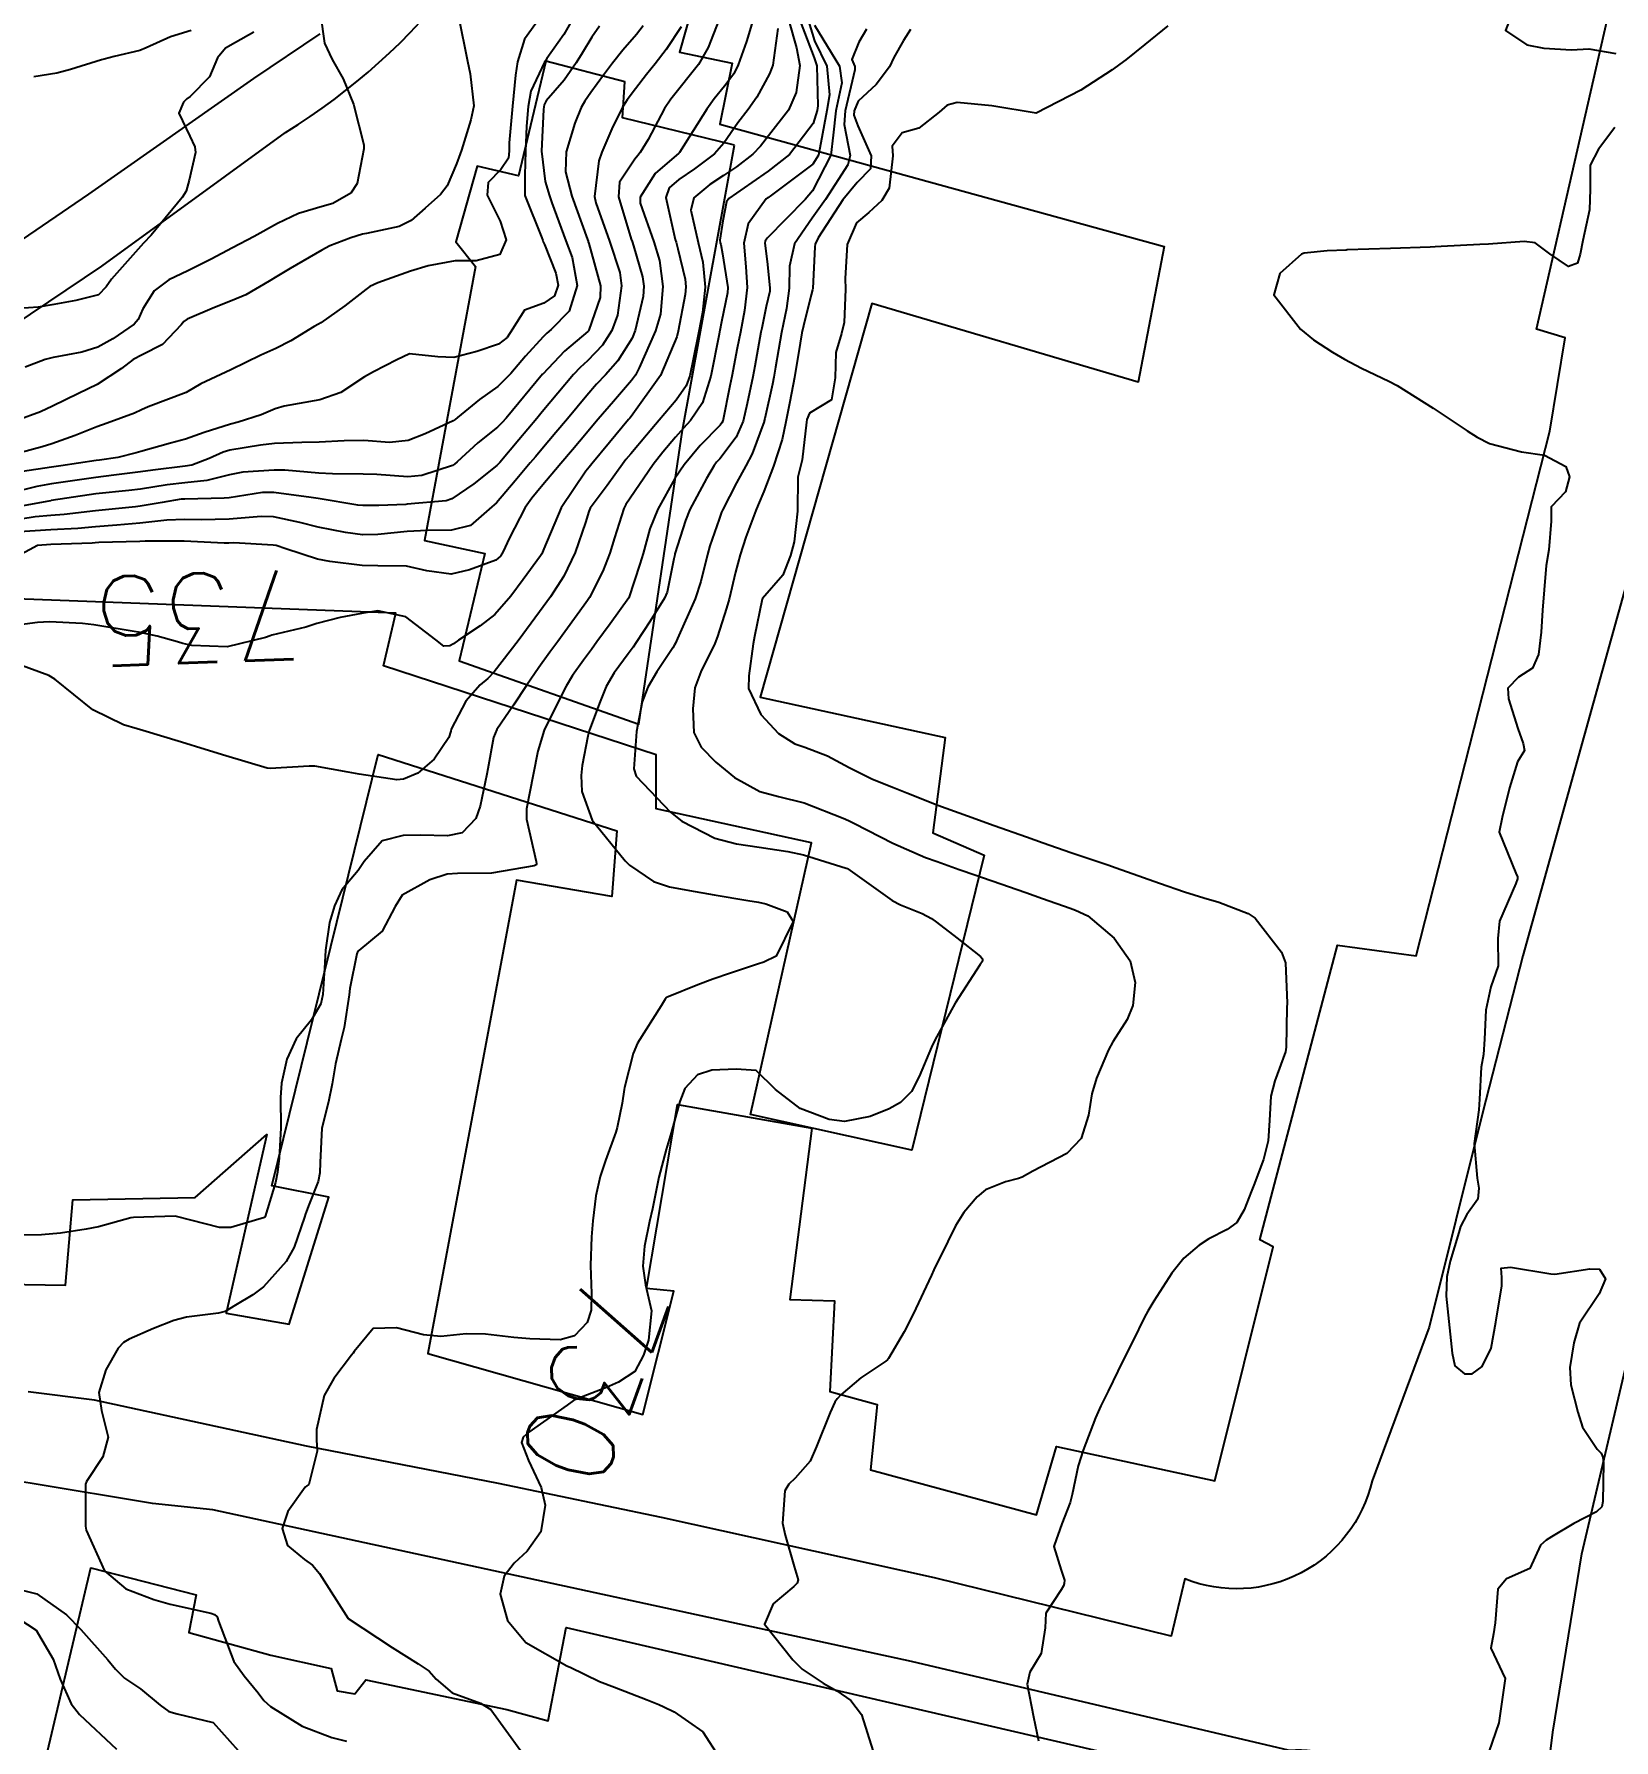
# Model space of a CAD drawing. Header units: metres. Extents: x 318500 to 325275, y 7408834 to 7428799.
# Drawn here: x 323219.4 to 323290.4, y 7419136.1 to 7419212.7 of the extents above; entities that cross this region are included whole.
import ezdxf
from ezdxf.enums import TextEntityAlignment as Align

# ---------------------------------------------------------------- set-up
doc = ezdxf.new("R2010")
doc.units = ezdxf.units.M
doc.header["$MEASUREMENT"] = 0
for name, color, linetype in [('Cotas', 45, 'Continuous'), ('Curvas de Nivel 1m', 11, 'Continuous'), ('Curvas de Nivel 5m', 15, 'Continuous'), ('Edificações', 30, 'Continuous'), ('Vias Primárias', 230, 'Continuous')]:
    doc.layers.add(name, color=color, linetype=linetype)
doc.styles.add('Style-STANDARD', font='STANDARD.shx')

msp = doc.modelspace()

# ---------------------------------------------------------------- linework, layer by layer
at = {"layer": 'Curvas de Nivel 1m', "flags": 128}
for points, elevation in [([(323290.503, 7419213.641), (323289.017, 7419214.783), (323288.747, 7419215.011), (323288.522, 7419215.038), (323287.706, 7419214.802), (323286.98, 7419214.346), (323286.508, 7419214.033), (323285.791, 7419213.536), (323285.518, 7419212.83), (323286.48, 7419212.182), (323287.249, 7419212.038), (323288.478, 7419211.958), (323289.256, 7419212), (323290.476, 7419211.793)], 727), ([(323248.485, 7419212.987), (323247.822, 7419211.978), (323247.33, 7419211.337), (323246.939, 7419210.857), (323246.443, 7419210.205), (323246.072, 7419209.717), (323245.836, 7419209.356), (323245.376, 7419208.405), (323244.928, 7419207.365), (323244.801, 7419206.969), (323244.605, 7419205.368), (323244.654, 7419205.089), (323245.272, 7419203.361), (323245.73, 7419201.962), (323245.814, 7419201.355), (323245.63, 7419200.037), (323245.385, 7419199.359), (323244.963, 7419198.69), (323244.279, 7419197.985), (323243.958, 7419197.691), (323243.662, 7419197.379), (323242.253, 7419195.702), (323242.002, 7419195.404), (323241.201, 7419194.45), (323240.345, 7419193.428), (323240.286, 7419193.362), (323240.218, 7419193.289), (323239.183, 7419192.462), (323238.195, 7419191.793), (323237.938, 7419191.71), (323236.191, 7419191.547), (323236.128, 7419191.543), (323234.919, 7419191.499), (323234.19, 7419191.489), (323233.962, 7419191.512), (323232.194, 7419191.802), (323231.876, 7419191.854), (323230.198, 7419192.085), (323229.685, 7419192.08), (323228.194, 7419191.84), (323227.968, 7419191.818), (323226.193, 7419191.783), (323226.031, 7419191.774), (323225.183, 7419191.625), (323224.188, 7419191.465), (323223.984, 7419191.439), (323222.186, 7419191.258), (323220.771, 7419191.097), (323220.184, 7419191.052), (323219.475, 7419190.992), (323218.181, 7419190.778)], 738), ([(323246.791, 7419213.04), (323246.48, 7419212.655), (323245.879, 7419211.946), (323245.41, 7419211.361), (323244.996, 7419210.82), (323244.44, 7419210.047), (323244.159, 7419209.649), (323243.993, 7419209.377), (323243.71, 7419208.668), (323243.333, 7419207.386), (323243.299, 7419206.484), (323243.582, 7419205.382), (323244.285, 7419203.436), (323244.311, 7419203.371), (323244.321, 7419203.341), (323244.349, 7419203.258), (323244.874, 7419201.365), (323244.852, 7419200.835), (323244.342, 7419199.37), (323244.325, 7419199.345), (323244.299, 7419199.316), (323243.248, 7419198.423), (323242.285, 7419197.4), (323242.27, 7419197.386), (323240.632, 7419195.424), (323240.458, 7419195.216), (323240.244, 7419195.007), (323239.366, 7419194.306), (323238.427, 7419193.448), (323238.316, 7419193.351), (323238.218, 7419193.296), (323236.844, 7419192.837), (323236.209, 7419192.778), (323234.829, 7419192.882), (323234.211, 7419192.899), (323232.825, 7419192.909), (323232.211, 7419192.947), (323230.689, 7419193.077), (323230.213, 7419193.088), (323228.797, 7419192.995), (323228.209, 7419192.868), (323227.186, 7419192.619), (323226.203, 7419192.505), (323225.402, 7419192.422), (323224.199, 7419192.233), (323223.682, 7419192.164), (323222.195, 7419192.016), (323221.893, 7419191.974), (323220.19, 7419191.713), (323220.172, 7419191.708), (323220.086, 7419191.692), (323218.186, 7419191.343)], 739), ([(323242.165, 7419213.405), (323241.454, 7419212.437), (323241.143, 7419211.42), (323241.052, 7419210.82), (323240.915, 7419209.423), (323240.772, 7419207.783), (323240.761, 7419207.425), (323240.73, 7419207.1), (323240.397, 7419206.587), (323239.827, 7419205.997), (323239.777, 7419205.436), (323240.362, 7419204.258), (323240.625, 7419203.426), (323240.343, 7419202.762), (323239.291, 7419202.49), (323238.34, 7419202.484), (323237.135, 7419202.265), (323236.335, 7419202.013), (323234.868, 7419201.502), (323234.505, 7419201.33), (323234.325, 7419201.202), (323233.378, 7419200.455), (323232.303, 7419199.704), (323232.195, 7419199.638), (323232.014, 7419199.534), (323230.954, 7419198.886), (323230.285, 7419198.549), (323229.604, 7419198.246), (323228.27, 7419197.59), (323226.912, 7419196.955), (323226.26, 7419196.572), (323224.549, 7419195.931), (323224.252, 7419195.793), (323223.935, 7419195.645), (323222.712, 7419195.194), (323222.24, 7419195.021), (323221.273, 7419194.641), (323220.229, 7419194.26), (323219.795, 7419194.128), (323218.296, 7419193.719)], 742), ([(323238.49, 7419213.45), (323238.891, 7419211.446), (323239.018, 7419210.877), (323239.172, 7419209.443), (323239.045, 7419208.823), (323238.625, 7419207.448), (323238.568, 7419207.288), (323238.401, 7419206.835), (323237.984, 7419205.858), (323237.686, 7419205.46), (323236.998, 7419204.843), (323236.362, 7419204.301), (323235.823, 7419204.023), (323234.353, 7419203.718), (323234.18, 7419203.685), (323233.648, 7419203.517), (323232.714, 7419203.159), (323232.344, 7419202.963), (323230.925, 7419202.14), (323230.332, 7419201.786), (323229.984, 7419201.565), (323228.943, 7419200.959), (323228.317, 7419200.695), (323227.524, 7419200.386), (323226.304, 7419199.863), (323226.152, 7419199.762), (323226.037, 7419199.614), (323225.193, 7419198.72), (323224.279, 7419198.257), (323223.877, 7419198.045), (323223.351, 7419197.654), (323222.263, 7419196.93), (323221.416, 7419196.521), (323220.253, 7419195.954), (323219.717, 7419195.698), (323218.652, 7419195.305)], 743), ([(323251.718, 7419213.278), (323251.421, 7419212.336), (323251.058, 7419211.284), (323250.855, 7419210.885), (323250.446, 7419210.331), (323249.976, 7419209.758), (323249.642, 7419209.302), (323248.41, 7419207.352), (323248.38, 7419207.32), (323247.325, 7419206.408), (323246.644, 7419205.346), (323246.643, 7419205.079), (323247.262, 7419203.336), (323247.513, 7419202.504), (323247.674, 7419201.33), (323247.56, 7419200.083), (323247.336, 7419199.334), (323246.611, 7419197.681), (323246.446, 7419197.347), (323246.268, 7419197.103), (323245.446, 7419196.17), (323244.758, 7419195.365), (323244.526, 7419195.087), (323244.241, 7419194.748), (323243.608, 7419194.001), (323243.091, 7419193.387), (323242.204, 7419192.33), (323241.779, 7419191.824), (323241.488, 7419191.411), (323240.759, 7419190.005), (323240.494, 7419189.425), (323240.374, 7419189.22), (323240.164, 7419189.036), (323238.987, 7419188.612), (323238.154, 7419188.408), (323237.066, 7419188.557), (323236.159, 7419188.769), (323234.874, 7419188.785), (323234.159, 7419188.798), (323232.714, 7419188.972), (323232.163, 7419189.084), (323230.734, 7419189.552), (323230.306, 7419189.693), (323230.172, 7419189.719), (323228.399, 7419189.813), (323228.172, 7419189.805), (323227.959, 7419189.805), (323226.173, 7419189.885), (323224.421, 7419189.885), (323224.172, 7419189.873), (323222.331, 7419189.827), (323222.171, 7419189.815), (323222.036, 7419189.807), (323220.171, 7419189.748), (323219.586, 7419189.699), (323218.671, 7419189.204)], 736), ([(323253.329, 7419213.257), (323253.677, 7419212.046), (323253.826, 7419211.25), (323253.653, 7419210.041), (323253.311, 7419209.257), (323252.418, 7419208.103), (323252.051, 7419207.636), (323251.708, 7419207.277), (323250.974, 7419206.712), (323250.395, 7419206.322), (323249.783, 7419205.905), (323249.062, 7419205.31), (323248.919, 7419204.765), (323249.251, 7419203.306), (323249.462, 7419202.424), (323249.574, 7419201.301), (323249.454, 7419200.162), (323249.283, 7419199.305), (323249.03, 7419198.051), (323248.883, 7419197.311), (323248.72, 7419196.867), (323248.264, 7419196.225), (323247.498, 7419195.331), (323246.928, 7419194.652), (323246.227, 7419193.819), (323246.013, 7419193.562), (323245.851, 7419193.354), (323245.173, 7419192.398), (323244.41, 7419191.368), (323244.338, 7419191.228), (323244.19, 7419190.724), (323243.736, 7419189.377), (323243.224, 7419188.314), (323242.617, 7419187.393), (323242.133, 7419186.723), (323241.177, 7419185.414), (323240.096, 7419184.019), (323239.802, 7419183.724), (323239.464, 7419183.436), (323238.822, 7419182.699), (323238.165, 7419181.449), (323238.142, 7419181.366), (323238.054, 7419181.08), (323237.404, 7419180.095), (323236.659, 7419179.471), (323236.027, 7419179.206), (323235.723, 7419179.18), (323234.029, 7419179.431), (323233.534, 7419179.515), (323232.034, 7419179.784), (323231.781, 7419179.787), (323230.032, 7419179.678), (323229.9, 7419179.694), (323228.04, 7419180.257), (323227.107, 7419180.537), (323226.049, 7419180.858), (323224.307, 7419181.385), (323224.057, 7419181.464), (323223.444, 7419181.649), (323222.07, 7419182.322), (323220.358, 7419183.687), (323220.092, 7419183.865), (323218.735, 7419184.349)], 734), ([(323253.839, 7419213.25), (323254.465, 7419211.596), (323254.592, 7419211.238), (323254.635, 7419209.439), (323254.607, 7419209.237), (323254.424, 7419208.647), (323253.354, 7419207.256), (323252.399, 7419206.506), (323251.662, 7419206.006), (323250.629, 7419205.288), (323250.528, 7419205.139), (323250.365, 7419204.282), (323250.236, 7419203.408), (323250.249, 7419203.292), (323250.269, 7419203.211), (323250.345, 7419202.8), (323250.581, 7419201.287), (323250.57, 7419201.044), (323250.307, 7419199.741), (323250.232, 7419199.36), (323250.215, 7419199.291), (323250.198, 7419199.191), (323249.822, 7419197.297), (323249.453, 7419196.112), (323248.918, 7419195.31), (323248.595, 7419194.965), (323248.239, 7419194.561), (323247.67, 7419193.886), (323247.241, 7419193.335), (323246.205, 7419191.819), (323246.013, 7419191.541), (323245.912, 7419191.353), (323245.49, 7419190.047), (323245.283, 7419189.359), (323244.976, 7419188.543), (323244.375, 7419187.368), (323244.284, 7419187.223), (323244.137, 7419187.024), (323242.947, 7419185.388), (323242.596, 7419184.91), (323242.102, 7419184.225), (323241.545, 7419183.408), (323240.964, 7419182.529), (323240.208, 7419181.428), (323240.056, 7419181.073), (323239.805, 7419179.669), (323239.76, 7419179.433), (323239.46, 7419177.991), (323239.27, 7419177.437), (323238.658, 7419176.786), (323237.998, 7419176.663), (323236.778, 7419176.688), (323235.998, 7419176.674), (323235.058, 7419176.43), (323234.256, 7419175.506), (323233.976, 7419175.094), (323233.256, 7419174.228), (323232.917, 7419173.52), (323232.693, 7419172.772), (323232.521, 7419171.524), (323232.485, 7419170.961), (323232.394, 7419169.525), (323232.309, 7419169.112), (323231.889, 7419168.39), (323231.201, 7419167.54), (323230.786, 7419166.627), (323230.542, 7419165.55), (323230.491, 7419164.899), (323230.511, 7419163.55), (323230.434, 7419162.178), (323230.359, 7419161.552), (323230.265, 7419161.081), (323229.807, 7419159.559), (323229.796, 7419159.533), (323229.769, 7419159.508), (323228.267, 7419159.071), (323227.762, 7419159.061), (323225.817, 7419159.562), (323225.769, 7419159.571), (323223.885, 7419159.521), (323223.768, 7419159.503), (323222.313, 7419159.103), (323221.76, 7419158.992), (323220.618, 7419158.817), (323219.756, 7419158.735), (323218.742, 7419158.718)], 733), ([(323250.181, 7419213.295), (323249.709, 7419212.063), (323249.266, 7419211.308), (323248.91, 7419210.857), (323248.444, 7419210.272), (323248.022, 7419209.74), (323247.749, 7419209.33), (323247.011, 7419207.936), (323246.654, 7419207.346), (323246.544, 7419207.211), (323246.405, 7419207.047), (323245.725, 7419206.022), (323245.673, 7419205.357), (323246.253, 7419203.449), (323246.287, 7419203.351), (323246.348, 7419203.157), (323246.757, 7419201.767), (323246.817, 7419201.343), (323246.778, 7419200.888), (323246.425, 7419199.348), (323246.295, 7419199.013), (323245.64, 7419197.996), (323245.093, 7419197.362), (323244.693, 7419196.938), (323244.261, 7419196.429), (323243.379, 7419195.383), (323242.862, 7419194.769), (323242.229, 7419194.022), (323241.944, 7419193.684), (323241.713, 7419193.408), (323241.031, 7419192.595), (323240.193, 7419191.613), (323240.098, 7419191.524), (323239.994, 7419191.432), (323239.023, 7419190.601), (323238.179, 7419190.38), (323237.087, 7419190.374), (323236.178, 7419190.321), (323234.864, 7419190.186), (323234.177, 7419190.178), (323233.415, 7419190.28), (323232.18, 7419190.525), (323231.367, 7419190.727), (323230.184, 7419190.987), (323229.622, 7419191.006), (323228.183, 7419190.878), (323226.934, 7419190.85), (323226.183, 7419190.87), (323225.395, 7419190.834), (323224.181, 7419190.7), (323223.142, 7419190.618), (323222.179, 7419190.535), (323221.392, 7419190.464), (323220.177, 7419190.397), (323218.774, 7419190.309)], 737), ([(323243.638, 7419213.383), (323243.221, 7419212.646), (323242.462, 7419211.564), (323242.395, 7419211.467), (323242.357, 7419211.402), (323241.745, 7419210.106), (323241.615, 7419209.412), (323241.539, 7419208.531), (323241.506, 7419207.414), (323241.475, 7419206.333), (323241.463, 7419205.414), (323242.235, 7419203.518), (323242.278, 7419203.401), (323242.289, 7419203.341), (323242.348, 7419203.218), (323242.869, 7419201.925), (323242.968, 7419201.39), (323242.808, 7419200.907), (323242.318, 7419200.588), (323241.461, 7419200.264), (323240.913, 7419199.421), (323240.682, 7419199.037), (323240.29, 7419198.744), (323239.308, 7419198.417), (323238.28, 7419198.143), (323237.563, 7419198.178), (323236.282, 7419198.302), (323235.723, 7419198.044), (323234.671, 7419197.504), (323234.268, 7419197.266), (323233.208, 7419196.573), (323232.257, 7419196.243), (323230.661, 7419195.961), (323230.253, 7419195.829), (323229.622, 7419195.569), (323228.593, 7419195.236), (323228.243, 7419195.145), (323227.068, 7419194.771), (323226.233, 7419194.478), (323225.553, 7419194.298), (323224.224, 7419193.925), (323224.009, 7419193.857), (323223.188, 7419193.655), (323222.359, 7419193.527), (323222.218, 7419193.511), (323220.626, 7419193.273), (323220.213, 7419193.213), (323218.905, 7419193.014)], 741), ([(323232.285, 7419213.533), (323232.471, 7419212.266), (323232.816, 7419211.526), (323233.304, 7419210.665), (323233.77, 7419209.517), (323234.235, 7419207.689), (323234.231, 7419207.512), (323233.944, 7419205.958), (323233.648, 7419205.517), (323232.839, 7419205.059), (323232.371, 7419204.927), (323231.3, 7419204.612), (323230.359, 7419204.163), (323229.305, 7419203.576), (323228.345, 7419203.068), (323227.375, 7419202.565), (323226.334, 7419202.037), (323225.472, 7419201.623), (323224.814, 7419201.141), (323224.31, 7419200.326), (323224.103, 7419199.843), (323223.922, 7419199.646), (323222.968, 7419198.982), (323222.284, 7419198.601), (323221.576, 7419198.382), (323220.277, 7419198.142), (323219.917, 7419198.054), (323219.025, 7419197.709)], 744), ([(323226.478, 7419212.835), (323225.547, 7419212.551), (323224.466, 7419212.054), (323224.176, 7419211.933), (323223.016, 7419211.662), (323222.578, 7419211.548), (323222.458, 7419211.516), (323221.058, 7419211.077), (323220.448, 7419210.913), (323219.409, 7419210.743)], 746), ([(323254.212, 7419213.244), (323254.477, 7419212.37), (323255.031, 7419211.231), (323255.154, 7419209.942), (323255.033, 7419209.231), (323254.726, 7419207.547), (323254.665, 7419207.236), (323254.404, 7419206.821), (323252.547, 7419205.432), (323252.381, 7419205.319), (323252.352, 7419205.299), (323252.317, 7419205.271), (323251.506, 7419204.141), (323251.313, 7419203.28), (323251.402, 7419202.217), (323251.463, 7419201.279), (323251.341, 7419200.253), (323251.15, 7419199.282), (323251.014, 7419198.561), (323250.768, 7419197.285), (323250.683, 7419196.876), (323250.36, 7419195.289), (323250.326, 7419195.212), (323250.247, 7419195.108), (323249.352, 7419194.184), (323248.624, 7419193.314), (323248.214, 7419192.701), (323247.444, 7419191.331), (323247.084, 7419190.439), (323246.781, 7419189.341), (323246.642, 7419188.863), (323246.14, 7419187.35), (323245.301, 7419186.185), (323244.707, 7419185.364), (323244.457, 7419185.025), (323244.108, 7419184.542), (323243.614, 7419183.861), (323243.32, 7419183.382), (323242.905, 7419182.56), (323242.343, 7419181.396), (323242.051, 7419180.457), (323241.848, 7419179.403), (323241.552, 7419177.872), (323241.548, 7419177.407), (323241.982, 7419175.505), (323242, 7419175.4), (323241.98, 7419175.35), (323241.895, 7419175.317), (323239.975, 7419174.974), (323238.448, 7419174.972), (323237.975, 7419174.941), (323237.196, 7419174.685), (323235.965, 7419174), (323235.646, 7419173.485), (323235.056, 7419172.381), (323234.013, 7419171.509), (323233.966, 7419171.473), (323233.928, 7419171.361), (323233.611, 7419169.806), (323233.572, 7419169.513), (323233.351, 7419168.05), (323233.219, 7419167.517), (323232.96, 7419166.418), (323232.822, 7419165.515), (323232.651, 7419164.704), (323232.356, 7419163.522), (323232.273, 7419161.992), (323232.268, 7419161.523), (323232.19, 7419161.128), (323231.779, 7419160.115), (323231.623, 7419159.682), (323231.578, 7419159.533), (323231.109, 7419158.18), (323230.746, 7419157.545), (323229.728, 7419156.394), (323229.252, 7419156.038), (323228.475, 7419155.572), (323228.002, 7419155.291), (323227.714, 7419155.212), (323226.27, 7419155.044), (323225.709, 7419154.895), (323224.795, 7419154.532), (323223.696, 7419154.052), (323223.442, 7419153.895), (323223.201, 7419153.645), (323222.653, 7419152.673), (323222.336, 7419151.653), (323222.461, 7419150.843), (323222.751, 7419149.649), (323222.507, 7419148.771), (323221.773, 7419147.658), (323221.731, 7419147.536), (323221.74, 7419145.658), (323221.77, 7419145.466), (323222.596, 7419143.65), (323223.548, 7419142.838), (323224.807, 7419142.355), (323225.538, 7419142.151), (323227.364, 7419141.751), (323227.532, 7419141.685), (323227.648, 7419141.579), (323227.717, 7419141.388), (323228.395, 7419139.571), (323228.864, 7419138.937), (323229.486, 7419138.169), (323229.751, 7419137.825), (323230.048, 7419137.551), (323231.467, 7419136.664), (323232.806, 7419136.164), (323233.457, 7419135.997)], 732), ([(323254.487, 7419213.069), (323255.601, 7419211.223), (323255.703, 7419210.476), (323255.447, 7419209.225), (323255.318, 7419208.121), (323255.218, 7419207.228), (323254.386, 7419205.626), (323254.065, 7419205.245), (323252.362, 7419203.496), (323252.269, 7419203.363), (323252.251, 7419203.271), (323252.348, 7419202.456), (323252.478, 7419201.268), (323252.468, 7419201.128), (323252.317, 7419200.429), (323252.11, 7419199.465), (323252.072, 7419199.272), (323251.808, 7419197.751), (323251.714, 7419197.276), (323251.458, 7419196.082), (323251.271, 7419195.28), (323250.966, 7419194.556), (323250.224, 7419193.587), (323250.082, 7419193.433), (323249.972, 7419193.294), (323249.629, 7419192.713), (323248.887, 7419191.31), (323248.687, 7419190.818), (323248.213, 7419189.319), (323248.204, 7419189.284), (323248.167, 7419189.095), (323247.86, 7419187.609), (323247.745, 7419187.326), (323247.099, 7419186.305), (323246.475, 7419185.345), (323246.331, 7419185.133), (323246.112, 7419184.838), (323245.478, 7419183.978), (323245.116, 7419183.36), (323244.821, 7419182.621), (323244.367, 7419181.367), (323244.298, 7419181.127), (323244.044, 7419179.816), (323243.996, 7419179.371), (323244.029, 7419178.65), (323244.492, 7419177.365), (323245.983, 7419175.537), (323246.178, 7419175.347), (323247.251, 7419174.609), (323247.97, 7419174.361), (323248.86, 7419174.197), (323249.967, 7419174.011), (323251.492, 7419173.747), (323251.964, 7419173.671), (323252.302, 7419173.604), (323253.257, 7419173.251), (323253.524, 7419172.817), (323252.755, 7419171.258), (323252.211, 7419170.981), (323251.924, 7419170.896), (323250.706, 7419170.494), (323249.914, 7419170.215), (323249.247, 7419169.963), (323247.902, 7419169.432), (323247.828, 7419169.394), (323247.769, 7419169.322), (323247.587, 7419169.015), (323246.529, 7419167.34), (323246.33, 7419166.886), (323245.944, 7419165.349), (323245.931, 7419165.267), (323245.839, 7419164.647), (323245.615, 7419163.56), (323245.554, 7419163.353), (323245.09, 7419162.074), (323244.861, 7419161.359), (323244.664, 7419160.484), (323244.523, 7419159.362), (323244.471, 7419158.652), (323244.423, 7419157.363), (323244.466, 7419156.101), (323244.456, 7419155.359), (323244.267, 7419154.806), (323243.703, 7419154.204), (323243.061, 7419154.018), (323241.7, 7419154.067), (323240.979, 7419154.129), (323239.703, 7419154.271), (323238.842, 7419154.294), (323237.701, 7419154.173), (323236.922, 7419154.242), (323235.706, 7419154.563), (323234.66, 7419154.536), (323233.798, 7419153.499), (323233.762, 7419153.426), (323233.687, 7419153.327), (323232.897, 7419152.286), (323232.456, 7419151.518), (323232.107, 7419149.986), (323232.117, 7419149.523), (323232.142, 7419149.013), (323231.771, 7419147.528), (323231.678, 7419147.46), (323231.608, 7419147.403), (323230.819, 7419146.314), (323230.572, 7419145.545), (323230.815, 7419144.784), (323231.566, 7419144.154), (323231.937, 7419143.898), (323232.244, 7419143.52), (323233.53, 7419141.5), (323235.511, 7419140.203), (323236.68, 7419139.462), (323237.176, 7419139.134), (323237.493, 7419138.782), (323238.213, 7419138.165), (323239.483, 7419137.696), (323239.94, 7419137.415), (323241.291, 7419135.563)], 731), ([(323258.791, 7419212.88), (323258.478, 7419212.383), (323258.051, 7419211.609), (323257.848, 7419211.196), (323257.255, 7419210.399), (323256.444, 7419209.659), (323256.268, 7419209.213), (323256.255, 7419209.03), (323256.43, 7419208.549), (323257.032, 7419207.204), (323256.997, 7419206.608), (323256.392, 7419205.997), (323255.747, 7419205.219), (323254.642, 7419203.515), (323254.509, 7419203.238), (323254.491, 7419203.105), (323254.404, 7419201.239), (323254.393, 7419201.175), (323254.326, 7419200.951), (323253.983, 7419199.567), (323253.917, 7419199.246), (323253.838, 7419198.789), (323253.585, 7419197.25), (323253.366, 7419196.151), (323253.198, 7419195.256), (323253.031, 7419194.465), (323252.647, 7419193.264), (323252.209, 7419192.13), (323251.954, 7419191.521), (323251.845, 7419191.274), (323251.392, 7419190.067), (323251.141, 7419189.28), (323250.936, 7419188.505), (323250.641, 7419187.285), (323250.533, 7419186.889), (323250.123, 7419185.61), (323249.999, 7419185.292), (323249.373, 7419184.029), (323249.112, 7419183.305), (323249.023, 7419182.358), (323249.067, 7419181.305), (323249.392, 7419180.639), (323250.047, 7419179.964), (323250.888, 7419179.282), (323252.031, 7419178.653), (323252.86, 7419178.425), (323254.024, 7419178.146), (323255.77, 7419177.457), (323256.012, 7419177.345), (323256.273, 7419177.207), (323257.997, 7419176.321), (323259.465, 7419175.69), (323259.985, 7419175.5), (323260.983, 7419175.145), (323261.734, 7419174.891), (323261.977, 7419174.804), (323262.462, 7419174.638), (323263.97, 7419174.11), (323264.716, 7419173.847), (323265.963, 7419173.406), (323266.209, 7419173.323), (323266.761, 7419173.068), (323267.945, 7419172.063), (323268.663, 7419171.043), (323268.883, 7419170.073), (323268.775, 7419169.041), (323268.532, 7419168.405), (323267.884, 7419167.402), (323267.682, 7419167.053), (323267.155, 7419165.766), (323266.946, 7419165.064), (323266.788, 7419164.114), (323266.458, 7419163.07), (323265.813, 7419162.383), (323264.293, 7419161.591), (323263.802, 7419161.323), (323263.648, 7419161.266), (323263.065, 7419161.117), (323262.167, 7419160.754), (323261.79, 7419160.443), (323261.185, 7419159.733), (323260.822, 7419159.144), (323260.474, 7419158.435), (323259.846, 7419157.158), (323259.738, 7419156.929), (323258.92, 7419155.172), (323258.51, 7419154.376), (323257.81, 7419153.188), (323257.757, 7419153.121), (323257.688, 7419153.059), (323256.566, 7419152.312), (323255.665, 7419151.543), (323255.5, 7419151.374), (323255.393, 7419151.214), (323255.19, 7419150.752), (323254.576, 7419149.226), (323254.288, 7419148.572), (323253.618, 7419147.806), (323253.323, 7419147.535), (323253.148, 7419147.245), (323253.045, 7419145.789), (323253.161, 7419145.244), (323253.566, 7419143.844), (323253.71, 7419143.387), (323253.744, 7419143.237), (323253.706, 7419143.09), (323253.556, 7419142.948), (323252.626, 7419142.167), (323252.239, 7419141.253), (323253.506, 7419139.646), (323253.711, 7419139.445), (323253.926, 7419139.234), (323254.876, 7419138.602), (323255.491, 7419138.26), (323256.109, 7419137.823), (323256.594, 7419137.193), (323257.11, 7419135.531)], 729), ([(323270.346, 7419213.031), (323269.317, 7419212.202), (323268.467, 7419211.518), (323268.202, 7419211.316), (323267.856, 7419211.059), (323266.451, 7419210.143), (323264.44, 7419209.11), (323262.443, 7419209.452), (323260.886, 7419209.594), (323260.443, 7419209.478), (323260.082, 7419209.165), (323259.164, 7419208.444), (323258.426, 7419208.232), (323257.976, 7419207.635), (323257.998, 7419207.194), (323257.838, 7419205.746), (323257.51, 7419205.199), (323256.922, 7419204.658), (323256.37, 7419204.197), (323255.951, 7419203.216), (323255.861, 7419201.694), (323255.878, 7419201.217), (323255.808, 7419199.717), (323255.695, 7419199.219), (323255.433, 7419198.364), (323255.412, 7419197.223), (323255.25, 7419196.241), (323254.256, 7419195.647), (323254.142, 7419195.351), (323254.123, 7419195.242), (323253.923, 7419193.546), (323253.847, 7419193.246), (323253.731, 7419192.763), (323253.711, 7419191.247), (323253.566, 7419189.862), (323253.401, 7419189.252), (323253.052, 7419188.361), (323252.141, 7419187.314), (323252.13, 7419187.281), (323251.783, 7419185.614), (323251.728, 7419185.274), (323251.528, 7419183.846), (323251.521, 7419183.276), (323252.073, 7419182.104), (323252.87, 7419181.258), (323253.603, 7419180.794), (323254.054, 7419180.633), (323255.072, 7419180.247), (323256.045, 7419179.72), (323257.087, 7419179.2), (323258.035, 7419178.825), (323258.622, 7419178.591), (323260.023, 7419178.035), (323261.735, 7419177.414), (323262.013, 7419177.319), (323262.554, 7419177.125), (323264.002, 7419176.606), (323264.75, 7419176.348), (323265.993, 7419175.914), (323267.7, 7419175.339), (323267.983, 7419175.242), (323268.535, 7419175.044), (323269.975, 7419174.526), (323271.094, 7419174.136), (323271.969, 7419173.866), (323272.648, 7419173.671), (323273.962, 7419173.165), (323274.274, 7419172.967), (323275.454, 7419171.438), (323275.644, 7419170.953), (323275.706, 7419169.149), (323275.699, 7419168.952), (323275.669, 7419167.165), (323275.631, 7419166.952), (323275.166, 7419165.651), (323274.982, 7419164.959), (323274.917, 7419163.876), (323274.862, 7419162.96), (323274.65, 7419162.123), (323274.217, 7419160.966), (323274.099, 7419160.664), (323273.783, 7419159.859), (323273.453, 7419159.297), (323273.017, 7419158.981), (323272.2, 7419158.557), (323271.759, 7419158.266), (323271.078, 7419157.682), (323270.534, 7419157.018), (323269.727, 7419155.755), (323269.452, 7419155.303), (323269.305, 7419155.034), (323268.776, 7419153.967), (323268.321, 7419153.044), (323268.112, 7419152.617), (323267.67, 7419151.718), (323267.448, 7419151.268), (323267.349, 7419151.055), (323267.107, 7419150.511), (323266.546, 7419149.066), (323266.33, 7419148.369), (323266.052, 7419147.073), (323265.971, 7419146.708), (323265.59, 7419145.755), (323265.413, 7419145.253), (323265.346, 7419145.084), (323265.236, 7419144.743), (323265.566, 7419143.679), (323265.707, 7419143.224), (323265.695, 7419143.078), (323265.668, 7419142.969), (323265.556, 7419142.792), (323264.876, 7419141.751), (323264.839, 7419141.087), (323264.67, 7419139.931), (323264.149, 7419139.094), (323264.029, 7419138.561), (323264.318, 7419137.092), (323264.54, 7419136.013)], 728), ([(323290.436, 7419208.479), (323289.691, 7419207.501), (323289.317, 7419206.776), (323289.32, 7419205.703), (323289.287, 7419204.776), (323288.987, 7419203.402), (323288.881, 7419202.782), (323288.754, 7419202.383), (323288.352, 7419202.23), (323287.514, 7419202.798), (323286.857, 7419203.297), (323286.365, 7419203.352), (323284.762, 7419203.234), (323284.364, 7419203.214), (323282.625, 7419203.129), (323282.362, 7419203.11), (323282.137, 7419203.098), (323280.361, 7419203.031), (323278.411, 7419202.97), (323278.36, 7419202.968), (323277.516, 7419202.933), (323276.48, 7419202.827), (323276.357, 7419202.776), (323275.389, 7419201.914), (323275.12, 7419200.962), (323276.307, 7419199.411), (323276.893, 7419198.941), (323277.742, 7419198.376), (323278.291, 7419198.061), (323279.045, 7419197.666), (323280.282, 7419197.082), (323280.661, 7419196.886), (323282.265, 7419195.87), (323283.805, 7419194.847), (323284.246, 7419194.565), (323284.798, 7419194.275), (323286.237, 7419193.91), (323287.277, 7419193.757), (323288.227, 7419193.252), (323288.388, 7419192.787), (323288.213, 7419192.112), (323287.574, 7419191.429), (323287.565, 7419190.796), (323287.472, 7419189.506), (323287.354, 7419188.798), (323287.253, 7419187.7), (323287.184, 7419186.8), (323287.128, 7419185.802), (323287.008, 7419184.801), (323286.728, 7419184.187), (323286.105, 7419183.779), (323285.621, 7419183.293), (323285.661, 7419182.816), (323286.07, 7419181.479), (323286.317, 7419180.807), (323286.371, 7419180.493), (323286.052, 7419179.974), (323285.695, 7419178.815), (323285.365, 7419177.474), (323285.23, 7419176.822), (323285.983, 7419174.983), (323286.056, 7419174.809), (323286.061, 7419174.728), (323285.977, 7419174.518), (323285.245, 7419172.821), (323285.17, 7419172.043), (323285.187, 7419170.821), (323284.86, 7419169.882), (323284.633, 7419168.829), (323284.58, 7419167.522), (323284.527, 7419166.83), (323284.433, 7419166.27), (323284.351, 7419164.832), (323284.329, 7419164.346), (323284.113, 7419162.836), (323284.251, 7419161.28), (323284.319, 7419160.832), (323284.28, 7419160.346), (323283.782, 7419159.646), (323283.502, 7419159.116), (323283.417, 7419158.845), (323283.041, 7419157.561), (323282.889, 7419156.853), (323282.861, 7419155.983), (323282.977, 7419154.851), (323283.122, 7419153.425), (323283.241, 7419152.847), (323283.685, 7419152.487), (323284.02, 7419152.5), (323284.473, 7419152.828), (323284.883, 7419153.642), (323285.081, 7419154.82), (323285.361, 7419156.441), (323285.35, 7419156.816), (323285.327, 7419157.236), (323285.747, 7419157.284), (323287.557, 7419156.978), (323287.743, 7419156.973), (323289.306, 7419157.207), (323289.747, 7419157.201), (323290.013, 7419156.756), (323289.733, 7419156.091), (323288.849, 7419154.773), (323288.592, 7419153.891), (323288.404, 7419152.779), (323288.451, 7419152.005), (323288.762, 7419150.773), (323288.983, 7419150.1), (323289.643, 7419149.105), (323289.817, 7419148.933), (323289.893, 7419148.756), (323289.915, 7419148.477), (323289.895, 7419146.756), (323289.84, 7419146.523), (323289.603, 7419146.288), (323288.595, 7419145.775), (323287.586, 7419145.175), (323287.353, 7419145.023), (323287.088, 7419144.795), (323286.619, 7419143.75), (323285.565, 7419143.281), (323285.172, 7419142.816), (323285.051, 7419141.304), (323284.986, 7419140.818), (323284.868, 7419140.168), (323285.5, 7419138.81), (323285.218, 7419136.814), (323284.77, 7419135.511)], 727), ([(323218.338, 7419142.918), (323219.544, 7419142.611), (323220.882, 7419141.67), (323221.52, 7419141.013), (323222.737, 7419139.648), (323223.077, 7419139.226), (323223.492, 7419138.828), (323224.202, 7419138.344), (323225.082, 7419137.616), (323225.476, 7419137.326), (323225.852, 7419137.227), (323227.469, 7419136.834), (323228.591, 7419135.569)], 733), ([(323218.403, 7419141.707), (323219.519, 7419140.983), (323220.285, 7419139.678), (323220.598, 7419138.78), (323221.096, 7419137.666), (323221.473, 7419137.186), (323223.134, 7419135.643)], 734)]:
    msp.add_lwpolyline(points, dxfattribs=dict(at, elevation=elevation))
at = {"layer": 'Curvas de Nivel 5m', "flags": 128}
for points, elevation in [([(323252.827, 7419212.922), (323252.605, 7419211.268), (323252.571, 7419211.156), (323252.454, 7419210.885), (323251.884, 7419209.829), (323251.502, 7419209.279), (323251.034, 7419208.674), (323250.415, 7419207.772), (323249.985, 7419207.296), (323249.093, 7419206.616), (323248.392, 7419206.143), (323247.949, 7419205.764), (323247.8, 7419205.329), (323248.227, 7419203.447), (323248.269, 7419203.321), (323248.288, 7419203.259), (323248.347, 7419203.019), (323248.672, 7419201.653), (323248.709, 7419201.314), (323248.673, 7419200.966), (323248.355, 7419199.319), (323248.297, 7419199.067), (323247.561, 7419197.331), (323246.251, 7419195.499), (323246.184, 7419195.417), (323246.125, 7419195.351), (323245.269, 7419194.325), (323244.478, 7419193.367), (323244.366, 7419193.221), (323244.217, 7419193.032), (323243.095, 7419191.386), (323242.322, 7419189.548), (323242.27, 7419189.398), (323242.239, 7419189.329), (323242.167, 7419189.228), (323241.395, 7419188.168), (323240.847, 7419187.419), (323240.128, 7419186.603), (323239.461, 7419186.095), (323238.492, 7419185.446), (323238.272, 7419185.284), (323238.107, 7419185.185), (323237.829, 7419185.176), (323237.478, 7419185.459), (323236.125, 7419186.487), (323234.861, 7419186.767), (323234.127, 7419186.637), (323233.174, 7419186.47), (323232.12, 7419186.197), (323231.628, 7419186.026), (323230.112, 7419185.671), (323230.027, 7419185.646), (323229.823, 7419185.564), (323228.106, 7419185.149), (323226.511, 7419185.201), (323226.107, 7419185.299), (323225.867, 7419185.373), (323224.957, 7419185.627), (323224.113, 7419185.808), (323223.915, 7419185.841), (323222.117, 7419186.136), (323221.604, 7419186.188), (323220.119, 7419186.264), (323219.577, 7419186.239), (323218.115, 7419186.038)], 735), ([(323244.83, 7419213.021), (323244.477, 7419212.525), (323244.039, 7419211.803), (323243.783, 7419211.38), (323243.238, 7419210.599), (323242.434, 7419209.663), (323242.336, 7419209.497), (323242.318, 7419209.402), (323242.306, 7419209.279), (323242.22, 7419207.403), (323242.39, 7419206.049), (323242.573, 7419205.397), (323242.687, 7419205.084), (323243.318, 7419203.385), (323243.594, 7419202.633), (323243.819, 7419201.378), (323243.467, 7419200.229), (323242.647, 7419199.395), (323242.458, 7419199.237), (323242.295, 7419199.076), (323241.496, 7419198.198), (323240.845, 7419197.421), (323240.264, 7419196.846), (323239.44, 7419196.257), (323238.452, 7419195.448), (323238.343, 7419195.354), (323238.248, 7419195.292), (323236.992, 7419194.715), (323236.234, 7419194.414), (323235.396, 7419194.329), (323234.234, 7419194.412), (323233.353, 7419194.399), (323232.232, 7419194.334), (323231.455, 7419194.319), (323230.231, 7419194.284), (323229.594, 7419194.205), (323228.226, 7419193.984), (323227.921, 7419193.896), (323227.288, 7419193.599), (323226.509, 7419193.313), (323226.215, 7419193.256), (323224.764, 7419193.08), (323224.21, 7419193.002), (323223.015, 7419192.85), (323222.206, 7419192.753), (323221.259, 7419192.624), (323220.202, 7419192.468), (323219.551, 7419192.348), (323218.194, 7419192.005)], 740), ([(323256.811, 7419212.881), (323256.476, 7419212.306), (323256.153, 7419211.526), (323256.286, 7419211.213), (323256.3, 7419211.055), (323255.857, 7419209.219), (323255.82, 7419208.609), (323256.08, 7419207.215), (323255.983, 7419206.795), (323254.975, 7419205.231), (323254.372, 7419204.404), (323253.581, 7419203.252), (323253.352, 7419202.247), (323253.35, 7419201.255), (323253.229, 7419200.344), (323253.004, 7419199.259), (323252.734, 7419197.712), (323252.66, 7419197.264), (323252.594, 7419196.946), (323252.252, 7419195.397), (323252.226, 7419195.294), (323252.223, 7419195.27), (323251.682, 7419193.821), (323251.403, 7419193.278), (323250.978, 7419192.517), (323250.343, 7419191.289), (323250.297, 7419191.19), (323250.194, 7419190.882), (323249.787, 7419189.685), (323249.67, 7419189.298), (323249.376, 7419188.077), (323249.128, 7419187.305), (323248.332, 7419185.526), (323248.239, 7419185.318), (323248.2, 7419185.237), (323248.117, 7419185.105), (323247.403, 7419184.028), (323246.99, 7419183.337), (323246.744, 7419182.676), (323246.484, 7419181.344), (323246.361, 7419179.663), (323246.469, 7419179.344), (323248.016, 7419177.716), (323248.525, 7419177.312), (323249.999, 7419176.558), (323250.982, 7419176.293), (323251.993, 7419176.141), (323253.28, 7419175.961), (323253.989, 7419175.809), (323255.902, 7419175.211), (323255.959, 7419175.19), (323255.98, 7419175.179), (323256.082, 7419175.106), (323257.966, 7419173.753), (323258.338, 7419173.559), (323259.319, 7419173.17), (323259.732, 7419172.939), (323259.954, 7419172.776), (323260.881, 7419172.083), (323261.932, 7419171.244), (323262.025, 7419171.129), (323262.024, 7419171.034), (323261.926, 7419170.88), (323260.807, 7419169.146), (323259.883, 7419167.479), (323259.735, 7419167.162), (323259.186, 7419165.845), (323258.834, 7419165.175), (323258.345, 7419164.68), (323257.838, 7419164.392), (323256.984, 7419164.048), (323255.829, 7419163.833), (323255.133, 7419163.918), (323253.838, 7419164.418), (323252.724, 7419165.257), (323251.863, 7419166.124), (323250.959, 7419166.184), (323249.863, 7419166.126), (323249.23, 7419165.929), (323248.664, 7419165.308), (323248.429, 7419164.724), (323248.047, 7419163.317), (323247.812, 7419162.569), (323247.488, 7419161.325), (323247.198, 7419159.91), (323247.075, 7419159.33), (323246.852, 7419158.235), (323246.772, 7419157.335), (323246.897, 7419156.494), (323247.161, 7419155.326), (323247.018, 7419154.009), (323246.807, 7419153.329), (323246.408, 7419152.604), (323245.672, 7419152.124), (323245.134, 7419151.882), (323243.815, 7419151.368), (323243.659, 7419151.298), (323243.375, 7419151.092), (323241.645, 7419149.875), (323241.396, 7419149.649), (323241.317, 7419149.403), (323241.628, 7419148.594), (323242.21, 7419147.391), (323242.389, 7419146.598), (323242.181, 7419145.391), (323241.571, 7419144.534), (323240.986, 7419143.985), (323240.542, 7419143.41), (323240.366, 7419142.593), (323240.685, 7419141.408), (323241.515, 7419140.432), (323243.35, 7419139.372), (323243.465, 7419139.335), (323243.5, 7419139.322), (323244.822, 7419138.678), (323245.491, 7419138.418), (323246.959, 7419137.852), (323247.483, 7419137.641), (323247.709, 7419137.544), (323248.179, 7419137.31), (323249.467, 7419136.407), (323250.193, 7419135.279)], 730), ([(323229.295, 7419212.761), (323228.47, 7419212.287), (323228.024, 7419212.038), (323227.67, 7419211.598), (323227.309, 7419210.74), (323226.434, 7419209.866), (323226.284, 7419209.761), (323226.143, 7419209.614), (323225.924, 7419209.116), (323226.415, 7419208.081), (323226.648, 7419207.608), (323226.67, 7419207.343), (323226.387, 7419206.1), (323226.253, 7419205.612), (323226.084, 7419205.323), (323224.69, 7419203.635), (323224.346, 7419203.282), (323222.902, 7419201.661), (323222.669, 7419201.32), (323222.319, 7419200.96), (323221.295, 7419200.701), (323220.312, 7419200.519), (323219.611, 7419200.4), (323218.309, 7419200.311)], 745)]:
    msp.add_lwpolyline(points, dxfattribs=dict(at, elevation=elevation))
at = {"layer": 'Edificações'}
for points in [[(323217.177, 7419156.539), (323220.839, 7419156.483), (323221.172, 7419160.308), (323226.666, 7419160.419), (323229.885, 7419163.245), (323228.056, 7419155.224), (323230.886, 7419154.725), (323232.662, 7419160.434), (323230.109, 7419160.933), (323234.886, 7419180.313), (323245.597, 7419176.876), (323245.375, 7419173.939), (323241.102, 7419174.659), (323237.107, 7419153.406), (323246.769, 7419150.667), (323248.156, 7419156.209), (323246.935, 7419156.32), (323248.324, 7419164.592), (323254.357, 7419163.533), (323253.379, 7419155.828), (323255.377, 7419155.773), (323255.176, 7419151.701), (323257.303, 7419151.109), (323256.99, 7419148.179), (323264.451, 7419146.16), (323265.358, 7419149.224), (323272.459, 7419147.689), (323275.081, 7419158.192), (323274.482, 7419158.509), (323277.969, 7419171.744), (323281.511, 7419171.261), (323287.516, 7419194.835), (323288.2, 7419199.023), (323286.906, 7419199.418), (323291.076, 7419217.63)], [(323249.017, 7419213.964), (323248.413, 7419211.857), (323250.776, 7419211.363), (323250.226, 7419208.62), (323270.181, 7419203.121), (323269.027, 7419197.03), (323257.05, 7419200.573), (323252.048, 7419182.881), (323260.344, 7419181.07), (323259.794, 7419176.79), (323262.098, 7419175.793), (323258.856, 7419162.546), (323251.604, 7419164.137), (323254.341, 7419176.339), (323247.364, 7419177.875), (323247.364, 7419180.289), (323235.12, 7419184.299), (323235.67, 7419186.655), (323218.616, 7419187.303)], [(323219.587, 7419133.693), (323221.971, 7419143.775), (323226.703, 7419142.569), (323226.376, 7419140.874), (323230.063, 7419139.864), (323232.777, 7419139.263), (323233.046, 7419138.25), (323233.833, 7419138.126), (323234.33, 7419138.746), (323240.667, 7419137.422), (323242.521, 7419136.902), (323243.32, 7419141.105), (323275.728, 7419133.588)]]:
    msp.add_lwpolyline(points, dxfattribs=at)
msp.add_lwpolyline([(323250.894, 7419207.68), (323245.856, 7419208.901), (323245.967, 7419210.528), (323242.412, 7419211.453), (323241.187, 7419206.296), (323239.335, 7419206.74), (323238.372, 7419203.337), (323239.261, 7419202.227), (323236.963, 7419189.925), (323239.667, 7419189.333), (323238.519, 7419184.518), (323246.594, 7419181.67), (323248.557, 7419194.877), (323250.894, 7419207.68)], close=True, dxfattribs=at)
at = {"layer": 'Vias Primárias'}
for points in [[(323715.644, 7420145.548, 0), (323709.04, 7420132.939)], [(323139.216, 7419139.035), (323151.644, 7419141.515), (323162.22, 7419143.891), (323168.825, 7419145.207), (323168.413, 7419147.137), (323169.753, 7419147.729), (323169.469, 7419154.172), (323169.571, 7419159.133), (323170.293, 7419163.414), (323172.457, 7419168.974, -0.111243), (323178.051, 7419177.277, 0), (323185.169, 7419183.994), (323193.576, 7419189.896), (323201.467, 7419194.745), (323209.636, 7419199.383), (323210.475, 7419197.986), (323214.735, 7419200.595), (323221.885, 7419205.48), (323229.293, 7419210.674), (323232.27, 7419212.672)], [(323831.088, 7420001.787, 0), (323833.844, 7420008.443, 0.220888)], [(323211.28, 7419194.729), (323222.471, 7419202.237), (323230.724, 7419208.254, 0.182511), (323243.226, 7419224.417)], [(323291.802, 7419191.057), (323286.293, 7419171.272), (323284.493, 7419164.208), (323282.09, 7419154.593), (323279.532, 7419147.686, -0.458576), (323271.117, 7419143.281), (323270.506, 7419140.712), (323259.877, 7419143.337), (323247.602, 7419146.045), (323240.284, 7419147.575), (323231.659, 7419149.249), (323222.138, 7419151.315), (323219.156, 7419151.683, 0.069916)], [(323279.789, 7418999.69), (323281.849, 7418998.691, 0.086732), (323287.302, 7419013.079), (323289.549, 7419023.872), (323285.084, 7419072.963), (323282.587, 7419116.096), (323281.459, 7419130.731, 0.413535), (323275.814, 7419135.579), (323258.837, 7419139.573), (323227.46, 7419146.392), (323224.744, 7419146.67), (323219.346, 7419147.561, 0.144494), (323207.235, 7419146.154, 0.053656), (323199.085, 7419142.771, -0.131347), (323170.338, 7419141.925), (323157.367, 7419139.528), (323137.137, 7419135.004)]]:
    msp.add_lwpolyline(points, format="xyb", dxfattribs=at)
msp.add_lwpolyline([(323290.671, 7419076.086), (323290.002, 7419084.756), (323289.079, 7419097.113), (323288.474, 7419107.655), (323287.297, 7419121.851), (323287.265, 7419123.836), (323287.106, 7419132.036), (323287.647, 7419136.406), (323288.953, 7419144.402), (323291.022, 7419153.195)], dxfattribs=at)

# ---------------------------------------------------------------- texts
at = {"layer": 'Cotas', "style": 'Style-STANDARD'}
for s, rotation, p in [('735', 182.09761, (323226.798, 7419186.441, 735)), ('730', 249.84092, (323244.596, 7419152.241, 730))]:
    msp.add_text(s, height=4, rotation=rotation, dxfattribs=at).set_placement(p, align=Align.MIDDLE_CENTER)

doc.saveas('drawing.dxf')
